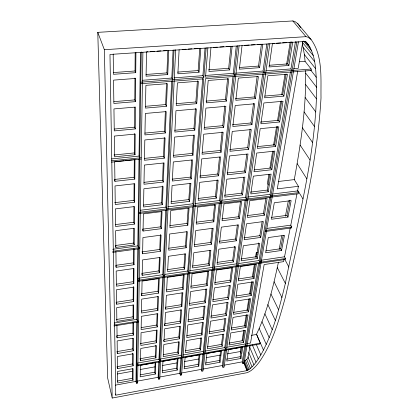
<?xml version="1.0" encoding="UTF-8"?>
<svg xmlns="http://www.w3.org/2000/svg" width="419" height="419" viewBox="0 0 419 419"><rect width="100%" height="100%" fill="white"/><g stroke="black" fill="none" stroke-linecap="round" stroke-linejoin="round"><path stroke-width="0.63" d="M138.909 213.522L298.359 193.761L298.585 192.646L297.542 190.938L298.417 186.308L294.29 179.604C300.8 143.686 306.425 107.274 305.582 70.664M132.996 380.18L133.101 368.647L117.561 371.428L117.718 382.976L132.996 380.18L132.509 378.294L132.587 368.678M132.629 363.907L117.058 366.667L117.519 368.573L133.127 365.797L132.629 363.907L132.718 353.133M117.079 352.583L117.315 353.542L133.258 350.787L132.75 348.891L132.839 338.206M116.739 336.394L117.095 337.834L133.399 335.111L132.881 333.21L132.964 322.572M133.546 318.718L133.666 304.969L116.681 307.619L116.87 321.404L133.546 318.718L133.012 316.822L133.111 304.943M116.257 302.775L116.634 304.21L133.698 301.565L133.153 299.664L133.263 286.512M133.86 283.59L133.996 268.479L116.178 271.035L116.388 286.187L133.86 283.59L133.3 281.694L133.41 268.479M115.864 266.322L116.126 267.28L134.028 264.735L133.457 262.849L133.567 248.891M115.45 245.99L115.854 247.414L134.206 244.937L133.619 243.057L133.74 228.313M134.389 224.123L134.546 206.567L115.325 208.898L115.565 226.522L134.389 224.123L133.787 222.259L133.918 206.661M134.588 202.209L134.75 183.705L115.005 185.942L115.262 204.524L134.588 202.209L133.965 200.361L134.101 183.784M114.555 180.091L114.942 181.322L134.792 179.107L134.153 177.279L134.3 159.718M135.012 154.721L135.196 134.075L114.319 136.065L114.607 156.821L135.012 154.721L134.358 152.919L134.515 133.588M135.243 128.937L135.437 107.075L113.947 108.919L114.251 130.901L135.243 128.937L134.567 127.167L134.729 107.264M135.484 101.634L135.693 78.447L113.549 80.123L113.868 103.446L135.484 101.634L134.787 99.9L134.97 78.039M113.193 54.082L113.47 74.31L135.746 72.67L135.028 70.984L135.175 52.867M133.127 365.797L133.232 353.762L117.357 356.522L117.519 368.573M133.258 350.787L133.373 338.217L117.142 340.946L117.315 353.542M133.399 335.111L133.509 322.593M133.698 301.565L133.829 287.156L116.435 289.765L116.634 304.21M134.028 264.735L134.169 248.87M134.206 244.937L134.352 228.261L115.623 230.675L115.854 247.414M134.792 179.107L134.965 159.576L133.698 159.707M135.746 72.67L135.924 52.569M142.895 52.454L137.589 383.055L136.468 383.265L135.976 381.369L136.767 322.211M138.605 321.095L137.343 321.284L136.804 319.383L137.778 248.912M138.417 247.776L137.82 245.885L139.003 158.691M139.71 157.895L139.04 156.083L140.454 52.328M136.468 383.265L141.234 51.919M115.482 393.96L115.764 395.169L246.927 370.621C253.27 367.332 257.119 360.78 260.833 354.951C273.198 332.796 279.415 307.892 285.365 283.422C297.946 218.582 316.125 153.862 316.664 87.351C315.69 72.115 316.633 54.329 306.179 41.926M140.517 360.612L140.758 348.446L156.46 345.743L155.957 357.884L140.517 360.612L140.176 359.355M141.784 295.683L142.072 281.112L159.257 278.567L158.654 293.096L141.784 295.683L141.36 294.264M142.182 275.293L142.486 259.927L160.137 257.444L159.498 272.764L142.182 275.293L141.894 274.351M142.607 253.783L142.921 237.547L161.064 235.138L160.388 251.321L142.607 253.783L142.303 252.846M143.047 231.052L143.382 213.873L162.043 211.553L161.331 228.669L143.047 231.052L142.633 229.811M155.287 374.078L155.763 362.498L140.428 365.227L140.203 376.828L155.287 374.078L154.747 372.213L155.14 362.561M155.957 357.884L155.407 356.019L155.847 345.151M156.586 342.742L157.115 330.062L141.062 332.738L140.815 345.445L156.586 342.742L156.025 340.872L156.46 330.093M157.245 326.93L157.795 313.674L141.386 316.314L141.124 329.596L157.245 326.93L156.664 325.055L157.13 313.695M157.932 310.395L158.508 296.526L141.722 299.124L141.449 313.024L157.932 310.395L157.34 308.52L157.827 296.547M158.654 293.096L158.042 291.221L158.555 278.593M159.498 272.764L158.869 270.899L159.414 257.496M160.388 251.321L159.744 249.462L160.346 234.582M161.331 228.669L160.666 226.826L161.284 211.621M162.326 204.702L163.08 186.565L143.874 188.78L143.518 206.991L162.326 204.702L161.64 202.875L162.321 186.052M163.269 182.066L164.065 162.939L144.335 165.049L143.963 184.26L163.269 182.066L162.556 180.259L163.258 163.064M164.264 158.188L165.102 137.992L144.827 139.977L144.429 160.273L164.264 158.188L163.53 156.407L164.295 137.537M165.311 132.97L166.202 111.606L145.341 113.449L144.922 134.928L165.311 132.97L164.552 131.22L165.369 111.176M166.422 106.29L167.364 83.659L145.891 85.34L145.445 108.107L166.422 106.29L165.636 104.577L166.505 83.271M147.849 51.757L146.545 51.846L146.069 76.19L167.741 74.561L166.924 72.901L167.83 50.709M167.741 74.561L168.747 50.369M175.676 49.751L159.77 378.97L158.665 379.174L158.125 377.304L158.822 361.958M158.665 379.174L159.503 361.141L158.942 359.266L162.651 277.624M290.33 227.475L284.543 256.789L285.47 258.533L163.42 276.561L162.782 274.691L165.741 210.218M298.585 192.646L166.589 208.95L165.887 207.112L171.68 80.872M172.638 79.72L171.811 78.044L173.089 50.175M159.503 361.141L174.037 49.856M163.981 341.48L164.641 328.81L180.421 326.181L179.494 338.824L163.981 341.48L163.593 340.233M164.803 325.678L165.489 312.438L181.621 309.845L180.652 323.054L164.803 325.678L164.405 324.432M165.662 309.159L166.38 295.306L182.873 292.755L181.862 306.577L165.662 309.159L165.254 307.918M179.123 49.683L177.871 73.802L199.051 72.209L200.811 48.243M177.206 370.082L178.049 358.528L162.96 361.215L162.357 372.784L177.206 370.082L176.619 368.238L177.316 358.606M178.389 353.924L179.274 341.815L163.829 344.476L163.201 356.606L178.389 353.924L177.787 352.08L178.525 341.883M179.494 338.824L178.882 336.976L179.657 326.228M180.652 323.054L180.018 321.205L180.84 309.882M181.862 306.577L181.212 304.728L182.076 292.797M183.124 289.34L184.187 274.869L167.312 277.373L166.558 291.881L183.124 289.34L182.459 287.492L183.365 274.916M184.611 269.092L185.727 253.841L168.401 256.281L167.61 271.58L184.611 269.092L183.92 267.254L184.884 253.914M186.177 247.749L187.356 231.649L169.559 234.012L168.721 250.169L186.177 247.749L185.465 245.922L186.486 231.759M187.827 225.213L189.079 208.191L170.779 210.464L169.894 227.554L187.827 225.213L187.094 223.395L188.183 208.28M189.577 201.382L190.902 183.36L172.073 185.528L171.135 203.629L189.577 201.382L188.812 199.585L189.975 183.506M191.226 178.887L192.62 159.89L173.298 161.954L172.309 181.039L191.226 178.887L190.441 177.106L191.677 160.027M192.965 155.171L194.437 135.117L174.587 137.06L173.545 157.214L192.965 155.171L192.153 153.417L193.463 135.327M194.804 130.136L196.359 108.94L175.954 110.742L174.849 132.053L194.804 130.136L193.96 128.413L195.401 108.526M196.747 103.666L198.391 81.223L177.399 82.873L176.231 105.441L196.747 103.666L195.872 101.979L197.401 80.851M199.051 72.209L198.145 70.57L199.732 48.588M302.314 43.466L304.419 54.669L305.069 61.336L311.16 69.035L311.291 70.476L205.404 78.699L181.553 374.953L180.364 375.173L179.777 373.329L180.966 358.015M278.446 262.132C273.198 286.69 267.427 311.474 256.522 334.231L260.225 343.219L181.783 357.177L181.176 355.328L187.497 273.947M188.424 272.869L187.722 271.025L192.709 206.881M193.725 205.598L192.95 203.791L202.686 78.484M140.8 82.176L203.828 77.316L202.906 75.666L205.048 48.054M180.364 375.173L203.707 78.83L140.779 83.721M203.828 77.316L206.158 47.724M207.903 47.609L205.525 77.18L311.16 69.035M210.951 47.567L208.955 71.466L229.664 69.91L232.142 46.158M198.779 366.148L199.983 354.615L185.13 357.266L184.166 368.809L198.779 366.148L198.15 364.331L199.14 354.72M200.46 350.027L201.722 337.95L186.523 340.568L185.512 352.667L200.46 350.027L199.811 348.21L200.863 338.033M202.031 334.964L203.346 322.358L187.822 324.945L186.769 337.578L202.031 334.964L201.366 333.142L202.471 322.426M203.671 319.247L205.043 306.079L189.184 308.625L188.084 321.823L203.671 319.247L202.985 317.424L204.147 306.137M205.383 302.822L206.818 289.052L190.608 291.561L189.456 305.362L205.383 302.822L204.676 300.999L205.902 289.11M207.175 285.648L208.678 271.24L192.096 273.696L190.891 288.146L207.175 285.648L206.447 283.831L207.74 271.303M209.275 265.489L210.857 250.305L193.845 252.699L192.578 267.93L209.275 265.489L208.526 263.677L209.893 250.4M211.49 244.246L213.161 228.224L195.694 230.544L194.353 246.618L211.49 244.246L210.715 242.439L212.166 228.35M213.826 221.824L215.591 204.896L197.648 207.127L196.228 224.118L213.826 221.824L213.025 220.033L214.633 204.42M216.298 198.129L218.168 180.217L199.711 182.344L198.213 200.329L216.298 198.129L215.466 196.354L217.178 179.735M218.629 175.771L220.598 156.9L201.665 158.921L200.083 177.876L218.629 175.771L217.765 174.016L219.509 157.115M221.085 152.212L223.159 132.304L203.723 134.211L202.058 154.213L221.085 152.212L220.195 150.484L222.112 131.885M223.678 127.36L225.867 106.332L205.902 108.097L204.142 129.235L223.678 127.36L222.751 125.663L224.783 105.934M226.412 101.099L228.732 78.845L208.206 80.458L206.342 102.838L226.412 101.099L225.453 99.439L227.617 78.489M229.664 69.91L228.664 68.297L230.911 46.514M239.097 45.65L202.995 371.004L201.927 371.203L201.293 369.38L202.937 354.102M201.927 371.203L203.885 353.243L203.231 351.421L211.977 270.323M213.051 269.228L212.292 267.411L219.205 203.592M220.384 202.304L219.54 200.523L232.943 76.787M234.336 74.964L233.32 73.335L236.269 46.127M203.885 353.243L237.536 45.755M242.051 45.503L239.349 69.182L259.602 67.663L262.765 44.126M220.022 362.273L221.567 350.771L206.949 353.374L205.635 364.897L220.022 362.273L219.347 360.481L220.624 350.892M222.185 346.194L223.804 334.147L208.851 336.724L207.473 348.791L222.185 346.194L221.489 344.397L222.84 334.252M224.202 331.172L225.888 318.602L210.626 321.148L209.186 333.739L224.202 331.172L223.489 329.376L224.909 318.691M226.307 315.497L228.072 302.377L212.48 304.88L210.977 318.037L226.307 315.497L225.574 313.7L227.067 302.45M228.507 299.129L230.35 285.418L214.418 287.879L212.847 301.633L228.507 299.129L227.747 297.333L229.324 285.491M230.806 282.024L232.734 267.673L216.445 270.087L214.806 284.48L230.806 282.024L230.026 280.227L231.686 267.757M233.503 261.948L235.53 246.838L218.828 249.185L217.1 264.347L233.503 261.948L232.697 260.162L234.535 246.314M236.342 240.799L238.484 224.867L221.342 227.14L219.519 243.13L236.342 240.799L235.504 239.024L237.369 225.008M239.338 218.498L241.601 201.665L223.997 203.854L222.07 220.75L239.338 218.498L238.474 216.733L240.454 201.853M242.507 194.935L244.895 177.132L226.805 179.217L224.767 197.098L242.507 194.935L241.606 193.19L243.717 177.305M245.487 172.717L248.006 153.972L229.46 155.952L227.313 174.781L245.487 172.717L244.56 170.989L246.791 154.202M248.635 149.316L251.29 129.555L232.257 131.414L229.989 151.275L248.635 149.316L247.666 147.614L250.122 129.152M251.95 124.642L254.752 103.776L235.211 105.504L232.817 126.48L251.95 124.642L250.944 122.971L253.547 103.393M255.449 98.585L258.413 76.52L238.332 78.096L235.803 100.288L255.449 98.585L254.406 96.951L257.166 76.216M259.602 67.663L258.513 66.076L261.388 44.487M269.867 43.607L224.107 367.112L222.955 367.327L222.28 365.525L224.39 350.279M225.464 349.404L224.762 347.602L235.955 266.777M237.17 265.667L236.358 263.87L245.235 199.753M246.482 199.077L245.571 197.323L262.671 73.844M264.153 72.665L263.053 71.062L266.788 44.095M222.955 367.327L268.202 43.717M241.061 353.332L240.323 351.52L241.051 346.995M242.093 340.537L243.758 330.198M244.387 326.322L246.257 314.695M246.99 310.17L248.76 299.187M249.593 294.018L251.568 281.741M252.296 277.221L254.38 264.3M255.527 257.193L256.255 252.667L257.528 252.484M268.872 174.377L267.416 183.422L268.338 185.051M269.915 167.914L272.622 151.118M273.56 145.299L276.577 126.559M277.514 120.745L280.641 101.361M281.683 94.898L285.014 74.221M286.575 64.531L290.22 41.916M240.941 358.46L242.816 346.984L228.428 349.551L226.773 361.042L240.941 358.46L240.223 356.689L241.773 347.126M243.565 342.417L245.529 330.402L230.817 332.937L229.083 344.978L243.565 342.417L242.826 340.647L244.466 330.528M246.016 327.438L248.064 314.91L233.048 317.408L231.241 329.968L246.016 327.438L245.256 325.663L246.985 315.015M248.572 311.815L250.714 298.737L235.378 301.198L233.493 314.308L248.572 311.815L247.791 310.039L249.609 298.831M251.243 295.505L253.479 281.84L237.819 284.26L235.845 297.961L251.243 295.505L250.436 293.729L252.348 281.929M254.029 278.462L256.37 264.169L240.365 266.542L238.306 280.871L254.029 278.462L253.196 276.692L255.213 264.269M257.303 258.471L259.764 243.429L243.36 245.733L241.187 260.822L257.303 258.471L256.438 256.706L258.675 242.926M260.744 237.421L263.342 221.567L246.513 223.798L244.225 239.71L260.744 237.421L259.853 235.672L262.116 221.724M264.379 215.23L267.118 198.496L249.844 200.643L247.43 217.44L264.379 215.23L263.451 213.491L265.85 198.7M268.212 191.802L271.109 174.11L253.369 176.153L250.813 193.924L268.212 191.802L267.249 190.085L269.805 174.299M271.826 169.721L274.874 151.102L256.69 153.045L254.003 171.748L271.826 169.721L270.826 168.019L273.528 151.343M275.629 146.477L278.839 126.857L260.194 128.68L257.36 148.399L275.629 146.477L274.592 144.801L277.567 126.47M279.635 121.981L283.024 101.272L263.897 102.969L260.901 123.783L279.635 121.981L278.562 120.337L281.704 100.948M283.867 96.129L287.45 74.242L267.804 75.781L264.64 97.795L283.867 96.129L282.746 94.516L286.083 73.954M274.351 43.356L272.45 43.482L269.077 66.951L288.885 65.458L287.717 63.898L291.289 41.874M288.885 65.458L292.703 42.136L288.906 42.387M298.475 41.706L244.015 363.446L242.926 363.645L242.208 361.869L244.843 346.021M245.927 345.764L245.183 343.983L258.575 263.425M259.927 262.304L259.057 260.534L269.564 197.375M271.041 196.045L270.072 194.316L290.456 71.701M292.101 70.507L290.917 68.931L295.474 41.56M242.926 363.645L296.914 41.811M250.064 345.701L247.865 358.355L244.392 361.131L248.038 370.077M297.72 71.136L277.284 188.869L298.417 186.308M302.864 41.486L298.197 68.376L293.714 68.716M279.159 249.373L281.688 235.976M285.423 216.204L288.319 200.895M281.568 250.462L284.48 235.316L268.275 237.568L265.651 252.762L281.568 250.462L280.646 248.724L283.171 235.478M287.989 217.063L291.147 200.622L274.298 202.749L271.444 219.252L287.989 217.063L287.01 215.345L289.901 200.177M284.024 259.424L283.584 261.65L264.148 264.541L250.525 343.035L246.901 343.68M265.086 231.539L291.561 227.926L291.765 226.894L290.786 225.171L296.945 193.966M285.47 258.533L285.281 259.487L137.93 281.306M260.225 343.219L259.78 344.036L136.714 365.97M246.927 370.621L243.816 362.854M112.192 398.05L246.891 372.727C251.966 371.009 255.58 366.62 258.853 362.603C272.696 343.208 279.08 319.723 285.444 297.087C299.936 231.288 317.146 165.416 321.012 97.889C320.666 78.473 323.107 55.973 311.003 39.376L297.757 23.647L294.84 21.479L292.834 20.95L97.774 32.347L107.641 377.959L112.192 398.05L104.357 49.704L97.774 32.347M115.445 385.14L135.976 381.369M137.092 381.164L158.125 377.304M159.869 376.985L179.777 373.329M181.595 372.994L201.293 369.38M203 369.066L222.28 365.525M224.684 365.085L242.208 361.869M140.328 374.832L154.747 372.213M162.452 370.815L176.619 368.238M184.203 366.866L198.15 364.331M205.614 362.974L219.347 360.481M226.726 359.141L240.223 356.689M117.268 381.075L132.509 378.294M140.15 369.521L154.92 366.866M162.624 365.483L176.75 362.943M184.46 361.56L198.585 359.02M206.289 357.632L220.42 355.097M227.48 353.825L240.323 351.52M117.414 373.978L132.535 371.255M136.725 365.195L181.783 357.177M137.374 363.09L158.942 359.266M160.723 358.952L181.176 355.328M183.024 354.998L203.231 351.421M204.975 351.112L224.762 347.602M226.579 347.278L245.183 343.983M140.004 358.727L155.407 356.019M163.263 354.636L177.787 352.08M185.517 350.724L199.811 348.21M207.447 346.869L221.489 344.397M229.004 343.077L242.826 340.647M251.337 335.362L256.397 334.477M116.843 351.625L132.75 348.891M140.286 343.554L156.025 340.872M164.049 339.505L178.882 336.976M186.774 335.629L201.366 333.142M209.133 331.822L223.489 329.376M231.157 328.067L245.256 325.663M116.618 335.918L132.881 333.21M141.229 327.6L156.664 325.055M164.84 323.709L180.018 321.205M188.058 319.88L202.985 317.424M210.914 316.115L225.574 313.7M233.373 312.417L247.791 310.039M114.031 325.956L138.589 321.96M114.209 323.033L136.804 319.383M114.015 325.071L137.343 321.284M116.377 319.488L133.012 316.822M141.528 311.034L157.34 308.52M165.694 307.195L181.212 304.728M189.425 303.424L204.676 300.999M212.752 299.716L227.747 297.333M236.353 295.966L250.436 293.729M116.131 302.293L133.153 299.664M141.219 293.792L158.042 291.221M166.563 289.922L182.459 287.492M190.828 286.214L206.447 283.831M214.701 282.568L230.026 280.227M238.133 278.991L253.196 276.692M137.94 280.327L163.42 276.561M116.519 284.176L133.3 281.694M141.601 273.413L158.869 270.899M167.59 269.632L183.92 267.254M192.51 266.007L208.526 263.677M216.963 262.451L232.697 260.162M241.009 258.952L256.438 256.706M138.699 278.232L162.782 274.691M164.746 274.398L187.722 271.025M189.728 270.726L212.292 267.411M214.203 267.128L236.358 263.87M238.924 263.493L259.057 260.534M260.932 260.262L284.543 256.789M266.034 250.824L280.646 248.724M115.602 265.368L133.457 262.849M142.004 251.908L159.744 249.462M168.695 248.231L185.465 245.922M194.254 244.706L210.715 242.439M219.367 241.25L235.504 239.024M244.005 237.851L259.853 235.672M112.721 249.284L137.82 245.885M266.919 228.402L290.786 225.171M112.606 251.285L139.794 247.587M265.258 230.502L291.765 226.894M139.778 248.65L112.627 252.358M115.314 245.518L133.619 243.057M271.14 217.435L287.01 215.345M142.429 229.188L160.666 226.826M169.842 225.632L187.094 223.395M196.097 222.227L213.025 220.033M221.887 218.886L238.474 216.733M247.168 215.607L263.451 213.491M115.66 224.558L133.787 222.259M138.925 212.365L166.589 208.95M140.365 210.249L165.887 207.112M167.967 206.855L192.95 203.791M195.065 203.529L219.54 200.523M221.572 200.272L245.571 197.323M247.629 197.071L270.072 194.316M272.68 193.997L297.542 190.938M143.523 205.069L161.64 202.875M171.057 201.733L188.812 199.585M198.072 198.465L215.466 196.354M224.542 195.254L241.606 193.19M250.531 192.106L267.249 190.085M278.436 181.485L294.29 179.604M114.696 202.655L133.965 200.361M143.947 182.359L162.556 180.259M172.199 179.17L190.441 177.106M199.91 176.038L217.765 174.016M227.072 172.963L244.56 170.989M254.317 169.889L270.826 168.019M114.361 179.473L134.153 177.279M111.533 158.927L139.04 156.083M111.48 160.833L141.219 157.738M144.387 158.408L163.53 156.407M173.429 155.37L192.153 153.417M202.482 152.338L220.195 150.484M229.717 149.489L247.666 147.614M257.669 146.571L274.592 144.801M124.186 160.702L114.67 161.697L114.942 181.322M125.454 160.571L132.43 159.843M111.501 162.153L141.198 159.047M114.01 154.999L134.358 152.919M144.859 133.095L164.552 131.22M174.707 130.251L193.96 128.413M204.572 127.397L222.751 125.663M232.503 124.731L250.944 122.971M260.518 122.06L278.562 120.337M114.272 129.052L134.567 127.167M145.362 106.316L165.636 104.577M176.053 103.682L195.872 101.979M206.085 101.105L225.453 99.439M235.452 98.58L254.406 96.951M264.85 96.056L282.746 94.516M113.879 101.644L134.787 99.9M265.95 70.837L290.917 68.931M142.329 80.296L171.811 78.044M174.047 77.871L202.906 75.666M205.231 75.483L233.32 73.335M235.488 73.173L263.053 71.062M113.46 72.56L135.028 70.984M299.271 61.766L305.069 61.336M145.959 74.462L166.924 72.901M177.666 72.099L198.145 70.57M208.662 69.79L228.664 68.297M239.621 67.48L258.513 66.076M269.234 65.275L287.717 63.898M150.463 51.584L154.381 51.328M156.994 51.149L160.912 50.893M163.525 50.72L166.788 50.5M182.312 49.468L186.141 49.217M188.052 49.091L191.881 48.834M194.432 48.667L198.26 48.41M213.517 47.399L217.372 47.143M219.938 46.97L223.793 46.713M226.365 46.546L230.214 46.289M244.638 45.331L249.169 45.027M251.112 44.901L254.998 44.639M257.585 44.472L261.472 44.21M276.247 43.23L280.678 42.937M282.579 42.811L287.01 42.513M104.357 49.704L305.97 36.663L308.028 37.186L311.003 39.376M292.834 20.95L305.97 36.663M308.562 44.807L306.011 42.151L304.629 41.486L109.977 54.454L115.764 395.169M297.757 23.647L300.622 27.628M305.257 41.465L310.097 47.326M303.602 41.046L311.668 50.851M302.303 42.214L313.171 55.502M303.277 47.541L314.512 61.399M304.419 54.669L315.596 68.627M310.793 70.224L316.34 77.258M305.692 73.152L316.664 87.351M305.681 84.591L316.513 98.931M305.158 97.522L315.816 112.014M304.079 111.931L314.533 126.59M302.403 127.795L312.626 142.628M300.109 145.063L310.065 160.063M297.171 163.672L306.839 178.84M297.679 190.273L302.932 198.884M284.826 259.408L288.906 267.123M277.31 267.668L285.365 283.422M274.094 281.762L281.935 297.553M260.728 261.236L261.163 262.121M256.255 252.667L257.077 254.343M270.952 294.012L278.598 309.83M221.347 201.24L221.771 202.131M267.888 304.634L275.362 320.467M264.902 313.815L272.224 329.664M262.006 321.724L269.192 337.583M259.209 328.491L266.274 344.355M256.522 334.231L263.488 350.111M256.255 344.36L260.833 354.951M252.306 344.832L258.34 358.968M249.556 346.922L256.019 362.241M248.729 352.468L253.904 364.855M247.859 356.836L252.018 366.871M246.712 359.429L250.394 368.364M245.398 360.466L249.059 369.411M243.952 362.095L247.346 370.448M164.431 275.43L164.751 276.362M181.16 373.727L181.553 374.953M138.846 278.703L139.276 280.128M160.273 359.691L160.645 360.937M159.409 377.723L159.77 378.97M137.626 364.038L137.882 364.986M137.254 381.798L137.589 383.055M115.906 251.363L116.126 267.28M116.927 325.291L117.095 337.834"/></g></svg>
